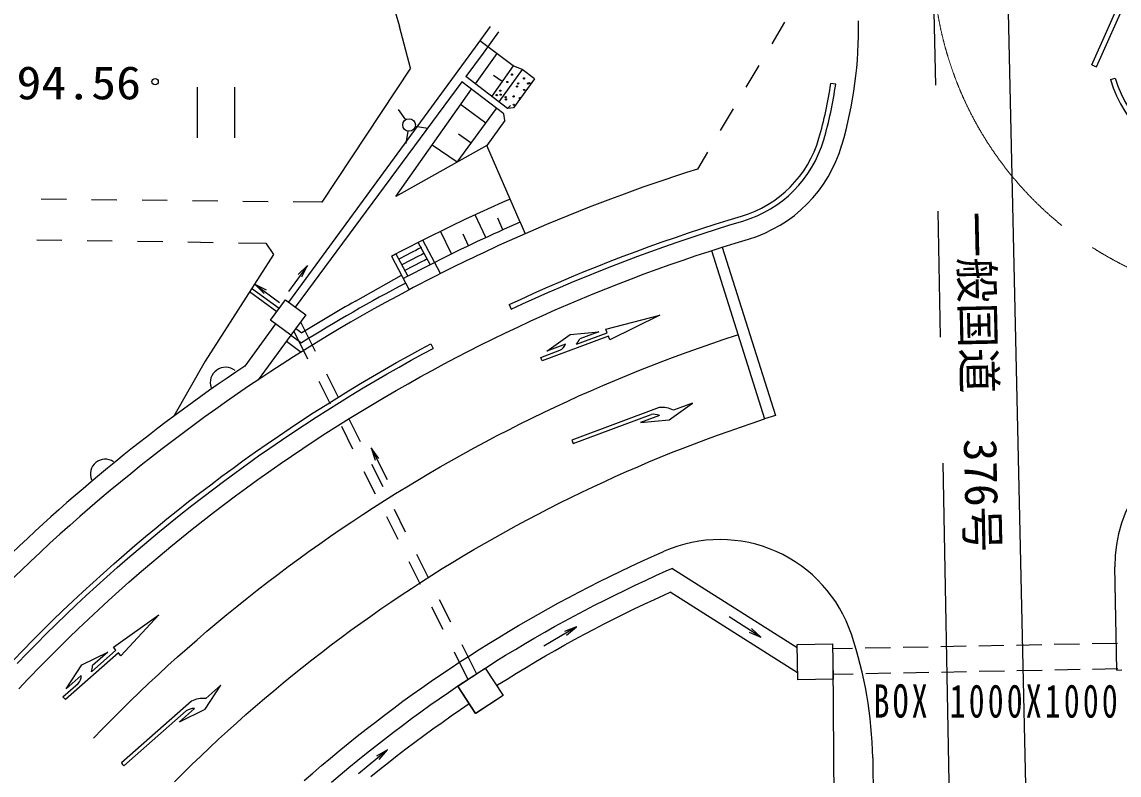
# Model space of a CAD drawing. Units: millimetres, scale not verified. Extents: x 40000 to 680000, y 20000 to 380000.
# Drawn here: x 319856 to 363366, y 271244 to 301122 of the extents above; entities that cross this region are included whole.
import ezdxf
from ezdxf.enums import TextEntityAlignment as Align

# ---------------------------------------------------------------- set-up
doc = ezdxf.new("R2010")
doc.units = ezdxf.units.MM
doc.header["$LTSCALE"] = 1000
doc.linetypes.add('CHAIN', pattern=[18.5, 12, -1.5, 3.5, -1.5])
for name, color, linetype, lineweight in [('M-BGD', 7, 'Continuous', 25), ('M-BMK', 2, 'CHAIN', 13), ('M-BMK-OTRS', 5, 'Continuous', 25)]:
    doc.layers.add(name, color=color, linetype=linetype, lineweight=lineweight)
doc.styles.add('ＭＳ ゴシック', font='')
doc.styles.get('ＭＳ ゴシック').set_extended_font_data('MS Gothic')

msp = doc.modelspace()

# ---------------------------------------------------------------- linework, layer by layer
at = {"layer": 'M-BGD'}
for p, q in [((362283, 299426), (365742, 307161)), ((362465, 299344), (365924, 307079)), ((334662, 301518), (334834, 300947)), ((350098, 301112), (349589, 300252)), ((335265, 299283), (334834, 300947)), ((338431, 300940), (337836, 300124)), ((338752, 300725), (338148, 299880)), ((339338, 299382), (338016, 300370)), ((337836, 300124), (330424, 290005)), ((338148, 299880), (337458, 298962)), ((338686, 299869), (337834, 298672)), ((339334, 299385), (338486, 298175)), ((339694, 299231), (339338, 299382)), ((349079, 299391), (348570, 298531)), ((362283, 299426), (362465, 299344)), ((335265, 299283), (331747, 293967)), ((339118, 297684), (337458, 298962)), ((338898, 298762), (338563, 298996)), ((339694, 299231), (338770, 297952)), ((340183, 298865), (339694, 299231)), ((326799, 298528), (326799, 296528)), ((328299, 296528), (328299, 298528)), ((337303, 298751), (330692, 289809)), ((338965, 297471), (337303, 298751)), ((340183, 298865), (339352, 297714)), ((352129, 298649), (351927, 298677)), ((363022, 298838), (363214, 298896)), ((334690, 294194), (337683, 298458)), ((334780, 297649), (335066, 297239)), ((337115, 295555), (338680, 297692)), ((338253, 297109), (337251, 297844)), ((339230, 297802), (339118, 297684)), ((339352, 297714), (339118, 297684)), ((348060, 297670), (347551, 296810)), ((339003, 297211), (338295, 296217)), ((339003, 297211), (338965, 297471)), ((335165, 296789), (335078, 296296)), ((335455, 296991), (335947, 296903)), ((337668, 296311), (337175, 296672)), ((338295, 296217), (334690, 294194)), ((337115, 295555), (336122, 296236)), ((339218, 294096), (338295, 296217)), ((347041, 295949), (346649, 295286)), ((321619, 294078), (320619, 294089)), ((323619, 294056), (322619, 294067)), ((325619, 294034), (324619, 294045)), ((327619, 294013), (326619, 294023)), ((329618, 293991), (328619, 294002)), ((331747, 293967), (330618, 293980)), ((339618, 293180), (339218, 294096)), ((338251, 292564), (337830, 293471)), ((338933, 292876), (338728, 293331)), ((339618, 293180), (339819, 292722)), ((320440, 292482), (321440, 292467)), ((322440, 292452), (323440, 292437)), ((324440, 292422), (325440, 292407)), ((326440, 292392), (327440, 292377)), ((336461, 291143), (335753, 292466)), ((336897, 291918), (336457, 292816)), ((337572, 292245), (337357, 292696)), ((328440, 292362), (329523, 292345)), ((329523, 292345), (329826, 291897)), ((336047, 291494), (335575, 292376)), ((329826, 291897), (327121, 287661)), ((334510, 291823), (335217, 290500)), ((334686, 291916), (335158, 291035)), ((331179, 291458), (330424, 290428)), ((331178, 291457), (330424, 290427)), ((329103, 290704), (330070, 289996)), ((333078, 290044), (334911, 291072)), ((328882, 290422), (329963, 289630)), ((330052, 289751), (328963, 290549)), ((329712, 289287), (330303, 290094)), ((330303, 290094), (331110, 289503)), ((339180, 289907), (339261, 289725)), ((331110, 289503), (330519, 288696)), ((329914, 289139), (328693, 287471)), ((330519, 288696), (329712, 289287)), ((330714, 288963), (330956, 288786)), ((330902, 289219), (331484, 288055)), ((330519, 288696), (329220, 286921)), ((330519, 288696), (330941, 288388)), ((330636, 288856), (331183, 287763)), ((330342, 288454), (330927, 288026)), ((336071, 288349), (336163, 288171)), ((327121, 287661), (325875, 285476)), ((331630, 286868), (332077, 285974)), ((331931, 287160), (332378, 286266)), ((332524, 285079), (332971, 284185)), ((332825, 285371), (333272, 284477)), ((333712, 284219), (334337, 282968)), ((333418, 283290), (333865, 282396)), ((333719, 283582), (334166, 282687)), ((334613, 281793), (335060, 280898)), ((334312, 281501), (334759, 280607)), ((335507, 280004), (335954, 279109)), ((335206, 279712), (335653, 278818)), ((350598, 276290), (345631, 279438)), ((363282, 275410), (363202, 279505)), ((350617, 275295), (345562, 278499)), ((336402, 278215), (336849, 277320)), ((336100, 277923), (336547, 277029)), ((349163, 276716), (347900, 277525)), ((341843, 277121), (340551, 276359)), ((337296, 276426), (337878, 275261)), ((350596, 276422), (351995, 276450)), ((350596, 276422), (351995, 276450)), ((350623, 275023), (350596, 276422)), ((350623, 275023), (350596, 276422)), ((351995, 276450), (352023, 275050)), ((351995, 276450), (352022, 275050)), ((354300, 276293), (353300, 276274)), ((355799, 276322), (354799, 276303)), ((357299, 276351), (356299, 276332)), ((358799, 276381), (357799, 276361)), ((360298, 276410), (359299, 276390)), ((361798, 276439), (360798, 276419)), ((363298, 276468), (362298, 276448)), ((336994, 276134), (337541, 275041)), ((352800, 276264), (352000, 276249)), ((337138, 274776), (338225, 275489)), ((337138, 274777), (338225, 275489)), ((338225, 275489), (338938, 274402)), ((338225, 275489), (338938, 274402)), ((352082, 268695), (352023, 275691)), ((360818, 275420), (361818, 275439)), ((362317, 275449), (363317, 275468)), ((352023, 275050), (350623, 275023)), ((352022, 275050), (350623, 275023)), ((352019, 275249), (352819, 275264)), ((353319, 275274), (354319, 275293)), ((354819, 275303), (355819, 275323)), ((356319, 275332), (357318, 275352)), ((357818, 275361), (358818, 275381)), ((359318, 275390), (360318, 275410)), ((363282, 275410), (363482, 275414)), ((337851, 273689), (337138, 274777)), ((337850, 273689), (337138, 274776)), ((338938, 274402), (337850, 273689)), ((338938, 274402), (337851, 273689)), ((334357, 272247), (333201, 271292))]:
    msp.add_line(p, q, dxfattribs=at)
for points in [[(339180, 289907), (339627, 290115), (340129, 290343), (340633, 290567), (341139, 290787), (341647, 291003), (342156, 291215), (342668, 291422), (343181, 291625), (343695, 291823), (344211, 292018), (344729, 292208), (345249, 292394), (345770, 292575), (346292, 292752), (346816, 292925), (347342, 293093), (347868, 293257), (348393, 293416)], [(339261, 289725), (339710, 289933), (340211, 290161), (340714, 290384), (341218, 290604), (341724, 290819), (342232, 291029), (342742, 291236), (343253, 291438), (343766, 291636), (344281, 291830), (344797, 292020), (345315, 292205), (345835, 292386), (346356, 292562), (346878, 292734), (347402, 292902), (347927, 293066), (348450, 293224)], [(330950, 291005), (331178, 291457), (330815, 291103)], [(330950, 291005), (331179, 291458), (330816, 291104)], [(329556, 290476), (329103, 290704), (329457, 290342)], [(319518, 275807), (319901, 276204), (320288, 276597), (320678, 276987), (321072, 277374), (321468, 277757), (321868, 278137), (322271, 278514), (322677, 278887), (323087, 279257), (323499, 279624), (323914, 279987), (324333, 280346), (324754, 280702), (325178, 281055), (325605, 281404), (326035, 281750), (326468, 282092), (326904, 282430), (327343, 282764), (327784, 283095), (328228, 283423), (328675, 283746), (329125, 284066), (329577, 284382), (330032, 284694), (330489, 285003), (330949, 285307), (331411, 285608), (331876, 285905), (332344, 286198), (332813, 286487), (333286, 286773), (333760, 287054), (334237, 287331), (334716, 287605), (335198, 287874), (335681, 288139), (336071, 288349)], [(319662, 275669), (320044, 276064), (320430, 276456), (320819, 276845), (321211, 277230), (321607, 277613), (322005, 277992), (322407, 278367), (322812, 278739), (323220, 279108), (323631, 279474), (324045, 279836), (324462, 280194), (324882, 280549), (325305, 280901), (325731, 281249), (326160, 281593), (326592, 281934), (327026, 282271), (327463, 282605), (327903, 282935), (328346, 283261), (328792, 283584), (329240, 283903), (329691, 284218), (330144, 284529), (330600, 284837), (331059, 285140), (331520, 285440), (331983, 285736), (332449, 286028), (332917, 286317), (333388, 286601), (333861, 286882), (334337, 287158), (334815, 287431), (335295, 287699), (335777, 287964), (336163, 288171)], [(334010, 283809), (333712, 284219), (333861, 283734)], [(332135, 270966), (332478, 271257), (332823, 271546), (333171, 271832), (333521, 272114), (333873, 272394), (334228, 272671), (334585, 272945), (334944, 273216), (335306, 273484), (335669, 273749), (336035, 274011), (336404, 274270), (336774, 274525), (337146, 274778), (337521, 275028), (337897, 275274), (338276, 275517), (338656, 275757), (339039, 275994), (339424, 276228), (339810, 276458), (340198, 276686), (340589, 276910), (340981, 277131), (341375, 277348), (341770, 277562), (342168, 277773), (342567, 277981), (342968, 278185), (343371, 278386), (343775, 278583), (344181, 278778), (344589, 278968), (344998, 279156), (345409, 279340), (345631, 279438)], [(338682, 274792), (338722, 274817), (339096, 275053), (339473, 275287), (339852, 275517), (340232, 275744), (340615, 275968), (340999, 276188), (341385, 276406), (341773, 276620), (342163, 276831), (342554, 277038), (342947, 277243), (343342, 277444), (343738, 277642), (344136, 277836), (344536, 278027), (344937, 278215), (345340, 278400), (345562, 278499)], [(341455, 276795), (341843, 277121), (341370, 276939)], [(348697, 276915), (349163, 276716), (348787, 277056)], [(333695, 271188), (334040, 271467), (334387, 271742), (334736, 272015), (335087, 272284), (335441, 272551), (335797, 272815), (336155, 273076), (336516, 273334), (336878, 273589), (337243, 273840), (337595, 274079)], [(334025, 271865), (334357, 272247), (333919, 271993)]]:
    msp.add_lwpolyline(points, dxfattribs=at)
for centre, radius in [((339290, 299034), 25), ((325138, 298753), 125), ((339106, 298738), 25), ((339490, 298560), 25), ((339534, 298684), 25), ((339767, 298883), 25), ((339928, 298679), 25), ((339974, 298693), 25), ((338686, 298221), 25), ((338826, 298394), 25), ((338842, 298237), 25), ((339043, 298136), 25), ((339049, 298047), 25), ((339355, 298168), 25), ((339606, 298102), 25), ((339772, 298422), 25), ((339362, 297839), 25), ((335209, 297034), 250)]:
    msp.add_circle(centre, radius, dxfattribs=at)
for centre, radius, start, end in [((336534, 300851), 15550, 343.7697, 351.9618), ((336534, 300851), 15750, 343.7699, 351.962), ((368049, 300354), 5250, 196.7815, 256.7799), ((368049, 300354), 5050, 196.7815, 256.7799), ((347095, 297777), 4550, 286.5746, 343.7699), ((347095, 297777), 4750, 286.5746, 343.7699), ((367278, 229966), 68500, 107.52665, 113.63185), ((367278, 229966), 70000, 113.63185, 116.76601), ((367278, 229966), 69000, 113.63185, 116.746), ((367278, 229966), 70000, 116.76601, 117.91206), ((367278, 229966), 68500, 113.63185, 116.73577), ((367278, 229966), 69765, 116.91666, 117.74407), ((367278, 229966), 69510, 116.91666, 117.74407), ((367278, 229966), 69000, 116.746, 117.90866), ((367278, 229966), 69255, 116.91666, 117.74407), ((367278, 229966), 68500, 116.73577, 117.90692), ((366299, 231599), 66897, 117.82152, 121.90706), ((367278, 229966), 68500, 117.90692, 146.28591), ((367278, 229966), 69130, 119.6514, 121.69561), ((367278, 229966), 69250, 123.86142, 146.28591), ((327930, 286813), 608, 51.55, 199.0296), ((368451, 279607), 5250, 105.4419, 181.1109), ((323160, 283188), 589, 55.5803, 203.0599)]:
    msp.add_arc(centre, radius, start, end, dxfattribs=at)
at = {"layer": 'M-BMK'}
msp.add_arc((369733, 303747), 13750, 181.1109, 271.1109, dxfattribs=at)
at = {"layer": 'M-BMK-OTRS'}
for p, q in [((358368, 328127), (359728, 267919)), ((355790, 313609), (356080, 298612)), ((356177, 293613), (356274, 288613)), ((347199, 292050), (349307, 285375)), ((347626, 292187), (349736, 285512)), ((343012, 288931), (345152, 289487)), ((345152, 289487), (343168, 288509)), ((343064, 288791), (343012, 288931)), ((343116, 288650), (340492, 287674)), ((340668, 288060), (341595, 288725)), ((341595, 288725), (342730, 288827)), ((341845, 288338), (343064, 288791)), ((342730, 288827), (341981, 288548)), ((343168, 288509), (343116, 288650)), ((340439, 287815), (341189, 288094)), ((341418, 288339), (340668, 288060)), ((340466, 287745), (340439, 287815)), ((340492, 287674), (340466, 287745)), ((345524, 285331), (346450, 285995)), ((346450, 285995), (345700, 285717)), ((345127, 285824), (341659, 284534)), ((341711, 284394), (344804, 285544)), ((345138, 285508), (344388, 285229)), ((349736, 285512), (349307, 285375)), ((344388, 285229), (345524, 285331)), ((341659, 284534), (341711, 284394)), ((356371, 283614), (356662, 268617)), ((323485, 276312), (325284, 277598)), ((325284, 277598), (323783, 275975)), ((323585, 276200), (323485, 276312)), ((323684, 276087), (321583, 274236)), ((322237, 275611), (323260, 276114)), ((322609, 275340), (323585, 276200)), ((323260, 276114), (322660, 275585)), ((323783, 275975), (323684, 276087)), ((321610, 274659), (322237, 275611)), ((322210, 275188), (321610, 274659)), ((321484, 274348), (322084, 274877)), ((327121, 273852), (327748, 274804)), ((327748, 274804), (327148, 274275)), ((321534, 274292), (321484, 274348)), ((321583, 274236), (321534, 274292)), ((326574, 274170), (323799, 271723)), ((323898, 271610), (326373, 273792)), ((326698, 273878), (326098, 273349)), ((326098, 273349), (327121, 273852)), ((323799, 271723), (323848, 271666)), ((323848, 271666), (323898, 271610)), ((353598, 271924), (353657, 264260))]:
    msp.add_line(p, q, dxfattribs=at)
for points in [[(319729, 274665), (320103, 275060), (320170, 275130), (320549, 275521), (320931, 275909), (321316, 276293), (321704, 276675), (322095, 277053), (322490, 277428), (322888, 277800), (323288, 278169), (323692, 278534), (324099, 278895), (324509, 279254), (324922, 279609), (325337, 279960), (325756, 280308), (326178, 280652), (326602, 280993), (327029, 281331), (327459, 281664), (327892, 281995), (328328, 282321), (328766, 282644), (329207, 282963), (329650, 283279), (330096, 283591), (330545, 283899), (330997, 284203), (331450, 284504), (331907, 284801), (332365, 285094), (332827, 285383), (333290, 285668), (333756, 285950), (334225, 286228), (334695, 286501), (335168, 286771), (335643, 287037), (336120, 287298), (336600, 287556), (337081, 287810), (337565, 288060), (338051, 288306), (338539, 288547), (339028, 288785), (339520, 289019), (340014, 289248), (340509, 289473), (341007, 289695), (341506, 289912), (342007, 290124), (342510, 290333), (343014, 290538), (343520, 290738), (344028, 290934), (344538, 291126), (345049, 291313), (345561, 291496), (346075, 291675), (346591, 291850), (347108, 292021), (347626, 292187), (348146, 292348), (348664, 292505)], [(322697, 272707), (323055, 273078), (323416, 273445), (323781, 273809), (324148, 274170), (324519, 274528), (324892, 274883), (325268, 275235), (325648, 275584), (326030, 275929), (326415, 276271), (326803, 276611), (327194, 276946), (327587, 277279), (327983, 277608), (328382, 277934), (328784, 278257), (329188, 278576), (329595, 278892), (330005, 279205), (330417, 279514), (330832, 279819), (331249, 280122), (331669, 280420), (332091, 280715), (332516, 281007), (332943, 281295), (333373, 281580), (333804, 281861), (334239, 282138), (334675, 282412), (335114, 282682), (335555, 282948), (335998, 283211), (336443, 283470), (336891, 283725), (337341, 283977), (337792, 284224), (338246, 284468), (338702, 284709), (339160, 284945), (339619, 285178), (340081, 285406), (340544, 285631), (341010, 285852), (341477, 286069), (341946, 286283), (342417, 286492), (342889, 286697), (343363, 286899), (343839, 287096), (344317, 287290), (344796, 287479), (345277, 287665), (345759, 287846), (346242, 288024), (346727, 288197), (347214, 288367), (347702, 288532), (348191, 288693), (348253, 288713)], [(325906, 270973), (326250, 271317), (326597, 271658), (326946, 271996), (327298, 272330), (327653, 272662), (328011, 272991), (328372, 273317), (328735, 273640), (329101, 273960), (329469, 274277), (329841, 274591), (330214, 274901), (330591, 275209), (330970, 275513), (331351, 275814), (331735, 276112), (332122, 276407), (332510, 276699), (332902, 276987), (333295, 277272), (333691, 277554), (334090, 277832), (334490, 278108), (334893, 278379), (335299, 278648), (335706, 278913), (336116, 279174), (336527, 279433), (336941, 279687), (337357, 279939), (337775, 280187), (338196, 280431), (338618, 280672), (339042, 280909), (339468, 281143), (339896, 281373), (340326, 281600), (340758, 281823), (341192, 282042), (341627, 282258), (342064, 282470), (342504, 282679), (342944, 282883), (343387, 283085), (343831, 283282), (344277, 283476), (344724, 283666), (345173, 283852), (345623, 284035), (346075, 284214), (346529, 284389), (346984, 284560), (347440, 284727), (347898, 284891), (348357, 285051), (348817, 285207), (349307, 285375)], [(331051, 271022), (331395, 271323), (331742, 271621), (332091, 271916), (332442, 272208), (332796, 272497), (333152, 272783), (333511, 273066), (333872, 273346), (334235, 273623), (334600, 273898), (334968, 274169), (335338, 274437), (335710, 274701), (336085, 274963), (336461, 275222), (336840, 275477), (337221, 275730), (337604, 275979), (337989, 276225), (338376, 276467), (338765, 276707), (339156, 276943), (339549, 277176), (339944, 277406), (340341, 277632), (340740, 277855), (341140, 278075), (341543, 278291), (341947, 278504), (342353, 278714), (342761, 278920), (343170, 279123), (343581, 279322), (343994, 279518), (344408, 279711), (344824, 279900), (345241, 280086), (345331, 280125)]]:
    msp.add_lwpolyline(points, dxfattribs=at)
for centre, radius, start, end in [((336534, 300851), 16500, 343.7699, 1.1108), ((347095, 297777), 5500, 286.5746, 343.7699), ((341078, 288979), 1000, 320.0806, 334.4421), ((340960, 288538), 500, 297.359, 336.554), ((344920, 285057), 500, 64.2289, 103.4239), ((345238, 284830), 1000, 62.477, 96.3783), ((347535, 275086), 5500, 18.4516, 113.632), ((337101, 271605), 16500, 1.1108, 18.4516), ((321663, 275664), 1000, 341.089, 355.4506), ((321711, 275209), 500, 318.3675, 357.5624), ((327034, 273282), 1000, 83.4855, 117.3868), ((326656, 273380), 500, 85.2374, 124.4323)]:
    msp.add_arc(centre, radius, start, end, dxfattribs=at)

# ---------------------------------------------------------------- texts
at = {"layer": 'M-BGD', "style": 'ＭＳ ゴシック', "width": 1.1}
msp.add_text('94.56', height=1320, dxfattribs=at).set_placement((322109, 298711), align=Align.MIDDLE_CENTER)
at = {"layer": 'M-BGD', "style": 'ＭＳ ゴシック'}
msp.add_text('一般国道\u3000376号', height=1320, rotation=271.251, dxfattribs=at).set_placement((357819, 286842), align=Align.MIDDLE_CENTER)
at = {"layer": 'M-BGD', "insert": (358536, 274172), "char_height": 1320, "attachment_point": 5, "style": 'ＭＳ ゴシック'}
msp.add_mtext('\\T1.2;\\W0.7;BOX\\~1000X1000', dxfattribs=at)

doc.saveas('drawing.dxf')
